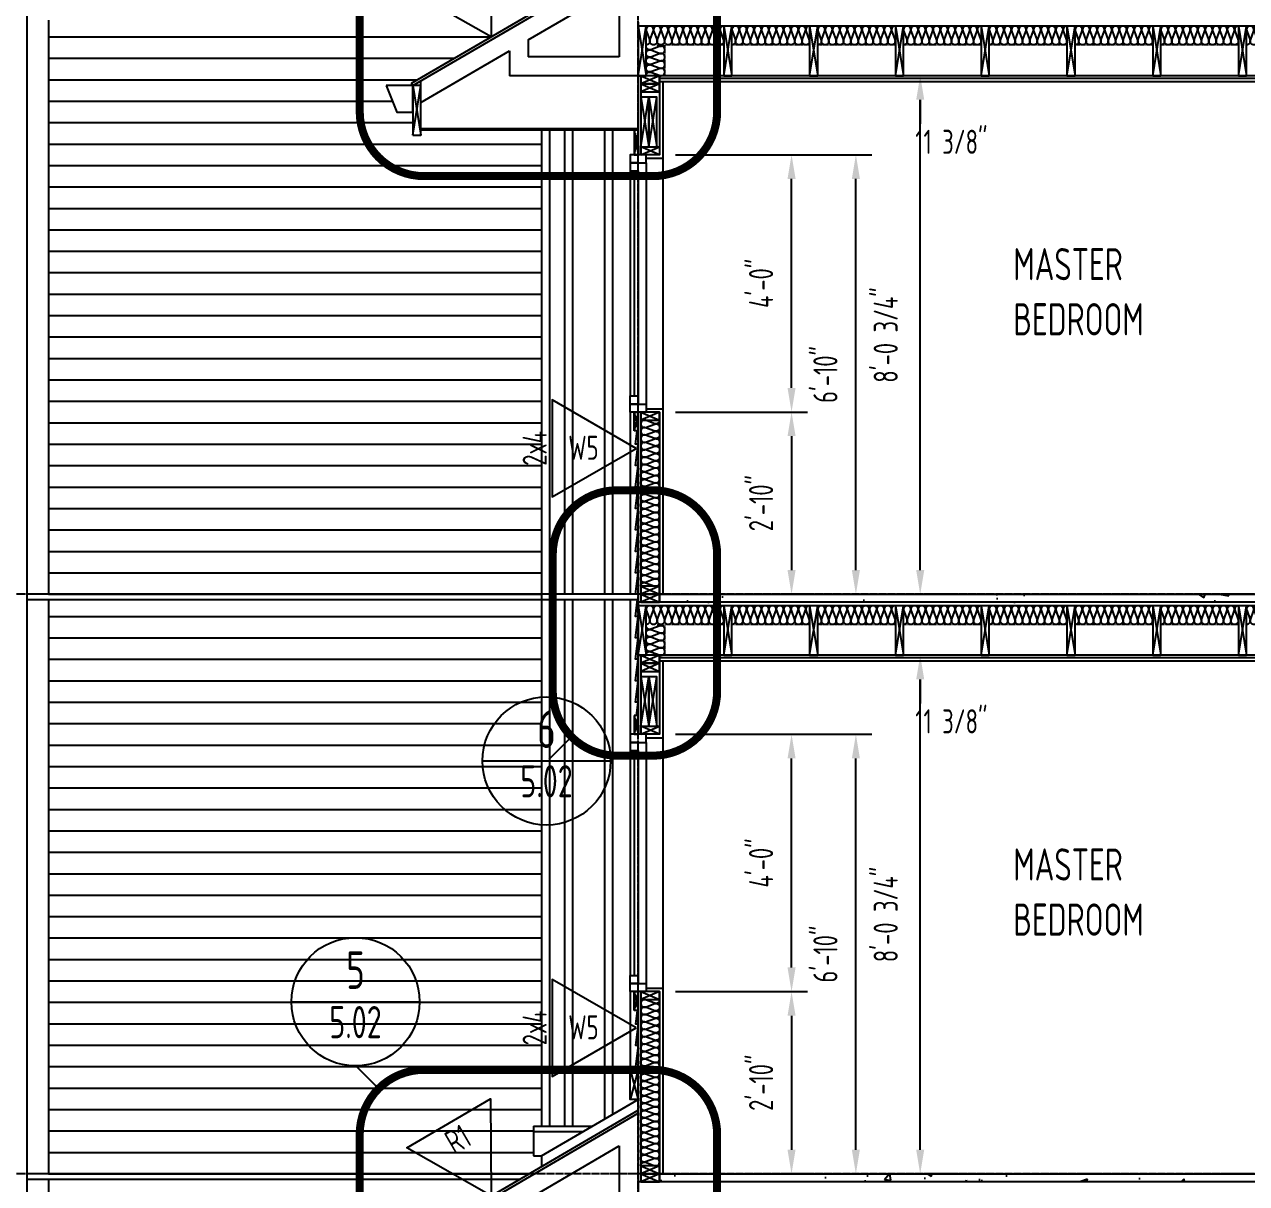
# Model space of a CAD drawing. Extents: x -2060 to 2145, y -590 to 992.
# Drawn here: x 1007.6 to 1235.5, y 18.5 to 234.7 of the extents above; entities that cross this region are included whole.
import ezdxf
from ezdxf.enums import TextEntityAlignment as Align

# ---------------------------------------------------------------- set-up
doc = ezdxf.new("R2010")
doc.units = 0
doc.header["$MEASUREMENT"] = 0
doc.linetypes.add('GRIDLINE', pattern=[1.53125, 1.375, -0.0625, 0.03125, -0.0625])
doc.linetypes.add('HIDDEN2', pattern=[0.1875, 0.125, -0.0625])
doc.layers.get('0').update_dxf_attribs({"linetype": 'CONTINUOUS'})
doc.layers.get('DEFPOINTS').update_dxf_attribs({"linetype": 'CONTINUOUS'})
for name, color, linetype in [('3', 85, 'CONTINUOUS'), ('DETAIL', 171, 'CONTINUOUS'), ('DIMENSIONS', 20, 'CONTINUOUS'), ('FURNITURE', 51, 'CONTINUOUS'), ('GRIDLINES', 65, 'GRIDLINE'), ('HATCH', 92, 'CONTINUOUS'), ('HIDDEN', 64, 'HIDDEN2'), ('STAIRS', 101, 'CONTINUOUS'), ('TEXT', 82, 'CONTINUOUS'), ('WALL', 215, 'CONTINUOUS')]:
    doc.layers.add(name, color=color, linetype=linetype)
doc.styles.add('48-AT', font='architxt.shx', dxfattribs={"width": 0.8, "height": 4.5})
doc.styles.add('AT', font='architxt.shx', dxfattribs={"width": 0.8})
doc.dimstyles.new('DIM48', dxfattribs={"dimscale": 48, "dimtxt": 0.09375, "dimasz": 0.09375, "dimexe": 0.0625, "dimexo": 0.0625, "dimgap": 0.0625, "dimtad": 1, "dimtoh": 1, "dimdec": 3, "dimzin": 3, "dimdsep": 46, "dimlunit": 4, "dimtxsty": 'AT', "dimcen": 0.09375, "dimdle": 0.0625, "dimclrd": 256, "dimclre": 256, "dimclrt": 82, "dimadec": 0, "dimazin": 0, "dimtfac": 1, "dimtdec": 3, "dimtofl": 0, "dimtmove": 2, "dimatfit": 3, "dimfxl": 1, "dimfrac": 2, "dimtolj": 1, "dimtzin": 0, "dimlwd": -1, "dimlwe": -1, "dimarcsym": 0})
pattern_1 = [(50, (1217.022, 59.328), (14.3452, -1.25504), [1.5, -16.5]), (355, (1217.022, 59.328), (-2.775, 15.0438), [1.2, -13.2]), (100.4514, (1218.217, 59.224), (11.5702, 13.7888), [1.2748, -14.02284]), (46.184, (1217.022, 63.328), (21.3448, -3.3104), [2.25, -24.75]), (96.636, (1218.8, 63.052), (18.6933, 19.4824), [1.9122, -21.0343]), (351.184, (1217.022, 63.328), (18.6932, 19.4824), [1.8, -19.8]), (21, (1219.022, 62.328), (11.93814, -8.0524), [1.5, -16.5]), (326, (1219.022, 62.328), (4.8663, 14.503), [1.2, -13.2]), (71.4514, (1220.016, 61.657), (16.80445, 6.4506), [1.2748, -14.0228]), (37.5, (1217.0216, 59.328), (0.2432, 6.65788), [0, -13.04, 0, -13.4, 0, -13.25]), (7.5, (1217.0216, 59.328), (5.2614, 7.88823), [0, -7.64, 0, -12.74, 0, -5.05]), (327.5, (1212.5616, 59.328), (10.67645, -0.4511), [0, -5, 0, -15.6, 0, -20.7]), (317.5, (1210.562, 59.328), (11.66372, 2.0021), [0, -6.5, 0, -10.36, 0, -14.7])]

# ---------------------------------------------------------------- blocks, each defined once
blk = doc.blocks.new('BATT')
blk.add_lwpolyline([(1, 0, 0.492581), (0.753, 0.19), (0.247, 0.007, -0.492581), (0, 0.197, -0.492581), (0.247, 0.387), (0.753, 0.203, 0.492581), (1, 0.394, 0.492581), (0.753, 0.584), (0.247, 0.4, -0.492581), (0, 0.59, -0.492581), (0.247, 0.781), (0.753, 0.597, 0.492581), (1, 0.787, 0.492581), (0.753, 0.978), (0.247, 0.794, -0.492581), (0, 0.984, -0.492581), (0.247, 1.174), (0.753, 0.991, 0.492581), (1, 1.181, 0.492581), (0.753, 1.371), (0.247, 1.188, -0.492581), (0, 1.378, -0.492581), (0.247, 1.568), (0.753, 1.384, 0.492581), (1, 1.575, 0.492581), (0.753, 1.765), (0.247, 1.581, -0.492581), (0, 1.771, -0.492581), (0.247, 1.962), (0.753, 1.778, 0.492581), (1, 1.968, 0.492581), (0.753, 2.158), (0.247, 1.975, -0.492581), (0, 2.165, -0.492581), (0.247, 2.355), (0.753, 2.172, 0.492581), (1, 2.362, 0.492581), (0.753, 2.552), (0.247, 2.369, -0.492581), (0, 2.559, -0.492581), (0.247, 2.749), (0.753, 2.565, 0.492581), (1, 2.756, 0.492581), (0.753, 2.946), (0.247, 2.762, -0.492581), (0, 2.952, -0.492581), (0.247, 3.143), (0.753, 2.959, 0.492581), (1, 3.149)], format="xyb")
blk = doc.blocks.new('*D79')
at = {"layer": 'DEFPOINTS', "color": 0, "transparency": 16777216}
for p in [(1174.64, 20.28), (1174.64, 20.28), (1174.64, 8.91)]:
    blk.add_point(p, dxfattribs=at)
at = {"layer": 'DIMENSIONS', "transparency": 16777216}
for p, q in [((1174.64, 24.78), (1174.64, 29.28)), ((1174.64, 4.41), (1174.64, -0.09))]:
    blk.add_line(p, q, dxfattribs=at)
for points in [[(1173.89, 24.78), (1175.39, 24.78), (1174.64, 20.28)], [(1173.89, 4.41), (1175.39, 4.41), (1174.64, 8.91)]]:
    blk.add_solid(points, dxfattribs=at)
at = {"layer": 'DIMENSIONS', "color": 82, "transparency": 16777216, "insert": (1180.45, -3.43), "char_height": 4.5, "attachment_point": 5, "style": 'AT'}
blk.add_mtext('\\A1;11 3/8"', dxfattribs=at)
blk = doc.blocks.new('*D94')
at = {"layer": 'DEFPOINTS', "color": 0, "transparency": 16777216}
for p in [(1174.64, 117.03), (1174.64, 117.03), (1174.64, 20.28)]:
    blk.add_point(p, dxfattribs=at)
at = {"layer": 'DIMENSIONS', "transparency": 16777216}
blk.add_line((1174.64, 24.78), (1174.64, 112.53), dxfattribs=at)
for points in [[(1173.89, 112.53), (1175.39, 112.53), (1174.64, 117.03)], [(1173.89, 24.78), (1175.39, 24.78), (1174.64, 20.28)]]:
    blk.add_solid(points, dxfattribs=at)
at = {"layer": 'DIMENSIONS', "color": 82, "transparency": 16777216, "insert": (1168.21, 68.66), "char_height": 4.5, "attachment_point": 5, "rotation": 90, "style": 'AT'}
blk.add_mtext('\\A1;8\'-0 3/4"', dxfattribs=at)
blk = doc.blocks.new('*D95')
at = {"layer": 'DEFPOINTS', "color": 0, "transparency": 16777216}
for p in [(1126.01, 102.28), (1162.64, 102.28), (1162.64, 20.28)]:
    blk.add_point(p, dxfattribs=at)
at = {"layer": 'DIMENSIONS', "transparency": 16777216}
for p, q in [((1129.01, 102.28), (1165.64, 102.28)), ((1162.64, 24.78), (1162.64, 97.78))]:
    blk.add_line(p, q, dxfattribs=at)
for points in [[(1161.89, 97.78), (1163.39, 97.78), (1162.64, 102.28)], [(1161.89, 24.78), (1163.39, 24.78), (1162.64, 20.28)]]:
    blk.add_solid(points, dxfattribs=at)
at = {"layer": 'DIMENSIONS', "color": 82, "transparency": 16777216, "insert": (1156.96, 61.28), "char_height": 4.5, "attachment_point": 5, "rotation": 90, "style": 'AT'}
blk.add_mtext('\\A1;6\'-10"', dxfattribs=at)
blk = doc.blocks.new('*D96')
at = {"layer": 'DEFPOINTS', "color": 0, "transparency": 16777216}
for p in [(1126.01, 102.28), (1150.64, 102.28), (1126.01, 54.28)]:
    blk.add_point(p, dxfattribs=at)
at = {"layer": 'DIMENSIONS', "transparency": 16777216}
for p, q in [((1129.01, 102.28), (1153.64, 102.28)), ((1150.64, 58.78), (1150.64, 97.78)), ((1129.01, 54.28), (1153.64, 54.28))]:
    blk.add_line(p, q, dxfattribs=at)
for points in [[(1149.89, 97.78), (1151.39, 97.78), (1150.64, 102.28)], [(1149.89, 58.78), (1151.39, 58.78), (1150.64, 54.28)]]:
    blk.add_solid(points, dxfattribs=at)
at = {"layer": 'DIMENSIONS', "color": 82, "transparency": 16777216, "insert": (1144.96, 78.28), "char_height": 4.5, "attachment_point": 5, "rotation": 90, "style": 'AT'}
blk.add_mtext('\\A1;4\'-0"', dxfattribs=at)
blk = doc.blocks.new('*D97')
at = {"layer": 'DEFPOINTS', "color": 0, "transparency": 16777216}
for p in [(1126.01, 54.28), (1150.64, 20.28), (1150.64, 20.28)]:
    blk.add_point(p, dxfattribs=at)
at = {"layer": 'DIMENSIONS', "transparency": 16777216}
for p, q in [((1129.01, 54.28), (1153.64, 54.28)), ((1150.64, 49.78), (1150.64, 24.78))]:
    blk.add_line(p, q, dxfattribs=at)
for points in [[(1149.89, 49.78), (1151.39, 49.78), (1150.64, 54.28)], [(1149.89, 24.78), (1151.39, 24.78), (1150.64, 20.28)]]:
    blk.add_solid(points, dxfattribs=at)
at = {"layer": 'DIMENSIONS', "color": 82, "transparency": 16777216, "insert": (1144.96, 37.28), "char_height": 4.5, "attachment_point": 5, "rotation": 90, "style": 'AT'}
blk.add_mtext('\\A1;2\'-10"', dxfattribs=at)
blk = doc.blocks.new('*D98')
at = {"layer": 'DEFPOINTS', "color": 0, "transparency": 16777216}
for p in [(1126.01, 162.41), (1150.64, 128.41), (1150.64, 128.41)]:
    blk.add_point(p, dxfattribs=at)
at = {"layer": 'DIMENSIONS', "transparency": 16777216}
for p, q in [((1129.01, 162.41), (1153.64, 162.41)), ((1150.64, 157.91), (1150.64, 132.91))]:
    blk.add_line(p, q, dxfattribs=at)
for points in [[(1149.89, 157.91), (1151.39, 157.91), (1150.64, 162.41)], [(1149.89, 132.91), (1151.39, 132.91), (1150.64, 128.41)]]:
    blk.add_solid(points, dxfattribs=at)
at = {"layer": 'DIMENSIONS', "color": 82, "transparency": 16777216, "insert": (1144.96, 145.41), "char_height": 4.5, "attachment_point": 5, "rotation": 90, "style": 'AT'}
blk.add_mtext('\\A1;2\'-10"', dxfattribs=at)
blk = doc.blocks.new('*D99')
at = {"layer": 'DEFPOINTS', "color": 0, "transparency": 16777216}
for p in [(1126.01, 210.41), (1150.64, 210.41), (1126.01, 162.41)]:
    blk.add_point(p, dxfattribs=at)
at = {"layer": 'DIMENSIONS', "transparency": 16777216}
for p, q in [((1129.01, 210.41), (1153.64, 210.41)), ((1150.64, 166.91), (1150.64, 205.91)), ((1129.01, 162.41), (1153.64, 162.41))]:
    blk.add_line(p, q, dxfattribs=at)
for points in [[(1149.89, 205.91), (1151.39, 205.91), (1150.64, 210.41)], [(1149.89, 166.91), (1151.39, 166.91), (1150.64, 162.41)]]:
    blk.add_solid(points, dxfattribs=at)
at = {"layer": 'DIMENSIONS', "color": 82, "transparency": 16777216, "insert": (1144.96, 186.41), "char_height": 4.5, "attachment_point": 5, "rotation": 90, "style": 'AT'}
blk.add_mtext('\\A1;4\'-0"', dxfattribs=at)
blk = doc.blocks.new('*D100')
at = {"layer": 'DEFPOINTS', "color": 0, "transparency": 16777216}
for p in [(1126.01, 210.41), (1162.64, 210.41), (1162.64, 128.41)]:
    blk.add_point(p, dxfattribs=at)
at = {"layer": 'DIMENSIONS', "transparency": 16777216}
for p, q in [((1129.01, 210.41), (1165.64, 210.41)), ((1162.64, 132.91), (1162.64, 205.91))]:
    blk.add_line(p, q, dxfattribs=at)
for points in [[(1161.89, 205.91), (1163.39, 205.91), (1162.64, 210.41)], [(1161.89, 132.91), (1163.39, 132.91), (1162.64, 128.41)]]:
    blk.add_solid(points, dxfattribs=at)
at = {"layer": 'DIMENSIONS', "color": 82, "transparency": 16777216, "insert": (1156.96, 169.41), "char_height": 4.5, "attachment_point": 5, "rotation": 90, "style": 'AT'}
blk.add_mtext('\\A1;6\'-10"', dxfattribs=at)
blk = doc.blocks.new('*D101')
at = {"layer": 'DEFPOINTS', "color": 0, "transparency": 16777216}
for p in [(1174.64, 225.16), (1174.64, 225.16), (1174.64, 128.41)]:
    blk.add_point(p, dxfattribs=at)
at = {"layer": 'DIMENSIONS', "transparency": 16777216}
blk.add_line((1174.64, 132.91), (1174.64, 220.66), dxfattribs=at)
for points in [[(1173.89, 220.66), (1175.39, 220.66), (1174.64, 225.16)], [(1173.89, 132.91), (1175.39, 132.91), (1174.64, 128.41)]]:
    blk.add_solid(points, dxfattribs=at)
at = {"layer": 'DIMENSIONS', "color": 82, "transparency": 16777216, "insert": (1168.21, 176.78), "char_height": 4.5, "attachment_point": 5, "rotation": 90, "style": 'AT'}
blk.add_mtext('\\A1;8\'-0 3/4"', dxfattribs=at)
blk = doc.blocks.new('*D106')
at = {"layer": 'DEFPOINTS', "color": 0, "transparency": 16777216}
for p in [(1174.64, 128.41), (1174.64, 128.41), (1174.64, 117.03)]:
    blk.add_point(p, dxfattribs=at)
at = {"layer": 'DIMENSIONS', "transparency": 16777216}
for p, q in [((1174.64, 132.91), (1174.64, 137.41)), ((1174.64, 112.53), (1174.64, 108.03))]:
    blk.add_line(p, q, dxfattribs=at)
for points in [[(1173.89, 132.91), (1175.39, 132.91), (1174.64, 128.41)], [(1173.89, 112.53), (1175.39, 112.53), (1174.64, 117.03)]]:
    blk.add_solid(points, dxfattribs=at)
at = {"layer": 'DIMENSIONS', "color": 82, "transparency": 16777216, "insert": (1180.45, 104.7), "char_height": 4.5, "attachment_point": 5, "style": 'AT'}
blk.add_mtext('\\A1;11 3/8"', dxfattribs=at)
blk = doc.blocks.new('*D107')
at = {"layer": 'DEFPOINTS', "color": 0, "transparency": 16777216}
for p in [(1174.64, 236.53), (1174.64, 236.53), (1174.64, 225.16)]:
    blk.add_point(p, dxfattribs=at)
at = {"layer": 'DIMENSIONS', "transparency": 16777216}
for p, q in [((1174.64, 241.03), (1174.64, 245.53)), ((1174.64, 220.66), (1174.64, 216.16))]:
    blk.add_line(p, q, dxfattribs=at)
for points in [[(1173.89, 241.03), (1175.39, 241.03), (1174.64, 236.53)], [(1173.89, 220.66), (1175.39, 220.66), (1174.64, 225.16)]]:
    blk.add_solid(points, dxfattribs=at)
at = {"layer": 'DIMENSIONS', "color": 82, "transparency": 16777216, "insert": (1180.45, 212.82), "char_height": 4.5, "attachment_point": 5, "style": 'AT'}
blk.add_mtext('\\A1;11 3/8"', dxfattribs=at)
blk = doc.blocks.new('W2')
blk.add_lwpolyline([(0, 0), (0.3267, 0.1886), (0.3267, -0.1886)], close=True)
at = {"style": 'AT', "width": 0.8}
blk.add_attdef('XX', text='', height=0.0938, dxfattribs=at).set_placement((0.2046, -0.0447), align=Align.CENTER)
blk = doc.blocks.new('W1')
blk.add_lwpolyline([(0, 0), (0.1886, 0.3267), (-0.1886, 0.3267)], close=True)
at = {"style": 'AT', "width": 0.8}
blk.add_attdef('XX', text='', height=0.0938, dxfattribs=at).set_placement((0.0003, 0.2088), align=Align.CENTER)
blk = doc.blocks.new('DETAIL')
blk.add_line((650.31, 827), (674.24, 827))
blk.add_circle((662.28, 827), 11.96)
at = {"style": 'AT', "width": 0.8}
for tag, height, p in [('X', 7, (662.28, 829.41)), ('A-X.XX', 6, (662.28, 820.2))]:
    blk.add_attdef(tag, text='', height=height, dxfattribs=at).set_placement(p, align=Align.CENTER)

msp = doc.modelspace()

# ---------------------------------------------------------------- hatches: boundary and pattern name
at = {"layer": 'HATCH'}
h = msp.add_hatch(dxfattribs=at)
h.set_pattern_fill('4"-VINYL', color=11, style=0)
h.set_pattern_definition([(0, (2086.0216, 128.4074), (0, 4), [])])
h.paths.add_polyline_path([(1012.0134, 235.5324), (1099.9419, 235.5324), (1079.7614, 223.7605), (1080.0134, 223.3286), (1075.0134, 223.3286), (1077.0134, 218.3286), (1080.0134, 218.3286), (1080.0134, 214.0786), (1081.5134, 214.0786), (1081.5134, 215.0786), (1104.0134, 215.0786), (1104.0134, 128.4074), (1012.0134, 128.4074)])
h = msp.add_hatch(dxfattribs=at)
h.set_pattern_fill('AR-CONC', color=256, scale=2, style=0)
h.set_pattern_definition(pattern_1)
h.paths.add_polyline_path([(1446.0134, 126.9074), (1126.0134, 126.9074), (1126.0134, 128.4074), (1446.0134, 128.4074)])
h = msp.add_hatch(dxfattribs=at)
h.set_pattern_fill('4"-VINYL', color=11, style=0)
h.set_pattern_definition([(0, (2086.0216, 20.2824), (0, 4), [])])
h.paths.add_polyline_path([(1012.0134, 127.4074), (1104.0134, 127.4074), (1104.0134, 29.1574), (1102.5134, 29.1574), (1102.5134, 23.6574), (1104.0134, 23.6574), (1104.0134, 21.6574), (1101.6562, 20.2824), (1012.0134, 20.2824)])
h = msp.add_hatch(dxfattribs=at)
h.set_pattern_fill('4"-VINYL', color=11, style=0)
h.set_pattern_definition([(0, (2086.0216, -87.8426), (0, 4), [])])
h.paths.add_polyline_path([(1012.0134, 19.2824), (1099.9419, 19.2824), (1079.7614, 7.5105), (1080.0134, 7.0786), (1075.0134, 7.0786), (1077.0134, 2.0786), (1080.0134, 2.0786), (1080.0134, -2.1714), (1081.5134, -2.1714), (1081.5134, -1.1714), (1104.0134, -1.1714), (1104.0134, -65.8426), (1099.5134, -67.8426), (1099.5134, -69.8354), (1100.5134, -69.8358), (1100.5134, -70.5241), (1101.0517, -70.5241), (1101.0517, -74.5241), (1100.5134, -74.5241), (1100.5134, -76.5241), (1101.4304, -76.5241), (1101.4304, -80.5241), (1100.5134, -80.5241), (1100.5134, -84.5241), (1101.9353, -84.5241), (1101.9353, -87.8426), (1012.0134, -87.8426)])
h = msp.add_hatch(dxfattribs=at)
h.set_pattern_fill('AR-CONC', color=256, scale=2, style=0)
h.set_pattern_definition(pattern_1)
h.paths.add_polyline_path([(1446.0134, 18.7824), (1126.0134, 18.7824), (1126.0134, 20.2824), (1446.0134, 20.2824)])

# ---------------------------------------------------------------- linework, layer by layer
at = {"layer": '3'}
for p, q in [((1079.7614, 223.7605), (1122.0134, 248.4074)), ((1122.0134, 235.1574), (1122.0134, 210.4074)), ((1080.0134, 223.3286), (1079.7614, 223.7605)), ((1276.2634, 224.0324), (1126.0134, 224.0324)), ((1126.6384, 224.0324), (1126.6384, 209.7824)), ((1081.5134, 215.0786), (1122.0134, 215.0786)), ((1123.5134, 209.7824), (1126.6384, 209.7824)), ((1122.0134, 162.4074), (1122.0134, 126.9074)), ((1123.5134, 163.0324), (1126.6384, 163.0324)), ((1126.6384, 163.0324), (1126.6384, 128.4074)), ((1122.0134, 127.0324), (1122.0134, 102.2824)), ((1830.0134, 126.9074), (1122.0134, 126.9074)), ((1276.2634, 115.9074), (1126.0134, 115.9074)), ((1126.6384, 115.9074), (1126.6384, 101.6574)), ((1123.5134, 101.6574), (1126.6384, 101.6574)), ((1123.5134, 54.9074), (1126.6384, 54.9074)), ((1126.6384, 54.9074), (1126.6384, 20.2824)), ((1122.0134, 54.2824), (1122.0134, 18.7824)), ((1079.7614, 7.5105), (1122.0134, 32.1574)), ((1830.0134, 18.7824), (1122.0134, 18.7824)), ((1122.0134, 18.7824), (1122.0134, -5.8426))]:
    msp.add_line(p, q, dxfattribs=at)
at = {"layer": 'DETAIL'}
for p, q in [((1121.2634, 207.4074), (1121.2634, 165.4074)), ((1121.2634, 99.2824), (1121.2634, 57.2824))]:
    msp.add_line(p, q, dxfattribs=at)
for points in [[(1122.0134, 234.4074), (1122.0134, 225.1574), (1123.5134, 225.1574), (1123.5134, 234.4074)], [(1138.0134, 234.4074), (1138.0134, 225.1574), (1139.5134, 225.1574), (1139.5134, 234.4074)], [(1154.0134, 234.4074), (1154.0134, 225.1574), (1155.5134, 225.1574), (1155.5134, 234.4074)], [(1170.0134, 234.4074), (1170.0134, 225.1574), (1171.5134, 225.1574), (1171.5134, 234.4074)], [(1186.0134, 234.4074), (1186.0134, 225.1574), (1187.5134, 225.1574), (1187.5134, 234.4074)], [(1202.0134, 234.4074), (1202.0134, 225.1574), (1203.5134, 225.1574), (1203.5134, 234.4074)], [(1218.0134, 234.4074), (1218.0134, 225.1574), (1219.5134, 225.1574), (1219.5134, 234.4074)], [(1234.0134, 234.4074), (1234.0134, 225.1574), (1235.5134, 225.1574), (1235.5134, 234.4074)], [(1122.5134, 223.6574), (1126.0134, 223.6574), (1126.0134, 225.1574), (1122.5134, 225.1574)], [(1122.5134, 222.1574), (1126.0134, 222.1574), (1126.0134, 223.6574), (1122.5134, 223.6574)], [(1080.0134, 214.0786), (1081.5134, 214.0786), (1081.5134, 223.3286), (1080.0134, 223.3286)], [(1122.5134, 221.1574), (1122.5134, 211.9074), (1124.0134, 211.9074), (1124.0134, 221.1574)], [(1124.0134, 221.1574), (1124.0134, 211.9074), (1125.5134, 211.9074), (1125.5134, 221.1574)], [(1122.0134, 215.0786), (1121.2634, 215.0786), (1121.2634, 210.4074), (1122.0134, 210.4074)], [(1120.5134, 208.9074), (1123.5134, 208.9074), (1123.5134, 210.4074), (1120.5134, 210.4074)], [(1122.5134, 211.9074), (1126.0134, 211.9074), (1126.0134, 210.4074), (1122.5134, 210.4074)], [(1120.5134, 207.4074), (1122.0134, 207.4074), (1122.0134, 208.9074), (1120.5134, 208.9074)], [(1120.5134, 165.4074), (1122.0134, 165.4074), (1122.0134, 163.9074), (1120.5134, 163.9074)], [(1120.5134, 163.9074), (1123.5134, 163.9074), (1123.5134, 162.4074), (1120.5134, 162.4074)], [(1121.2634, 158.9074), (1121.2634, 162.4074), (1122.0134, 162.4074), (1122.0134, 158.9074)], [(1122.5134, 160.9074), (1126.0134, 160.9074), (1126.0134, 162.4074), (1122.5134, 162.4074)], [(1122.5134, 128.4074), (1126.0134, 128.4074), (1126.0134, 129.9074), (1122.5134, 129.9074)], [(1122.5134, 126.9074), (1126.0134, 126.9074), (1126.0134, 128.4074), (1122.5134, 128.4074)], [(1122.0134, 126.2824), (1122.0134, 117.0324), (1123.5134, 117.0324), (1123.5134, 126.2824)], [(1138.0134, 126.2824), (1138.0134, 117.0324), (1139.5134, 117.0324), (1139.5134, 126.2824)], [(1154.0134, 126.2824), (1154.0134, 117.0324), (1155.5134, 117.0324), (1155.5134, 126.2824)], [(1170.0134, 126.2824), (1170.0134, 117.0324), (1171.5134, 117.0324), (1171.5134, 126.2824)], [(1186.0134, 126.2824), (1186.0134, 117.0324), (1187.5134, 117.0324), (1187.5134, 126.2824)], [(1202.0134, 126.2824), (1202.0134, 117.0324), (1203.5134, 117.0324), (1203.5134, 126.2824)], [(1218.0134, 126.2824), (1218.0134, 117.0324), (1219.5134, 117.0324), (1219.5134, 126.2824)], [(1234.0134, 126.2824), (1234.0134, 117.0324), (1235.5134, 117.0324), (1235.5134, 126.2824)], [(1122.5134, 115.5324), (1126.0134, 115.5324), (1126.0134, 117.0324), (1122.5134, 117.0324)], [(1122.5134, 114.0324), (1126.0134, 114.0324), (1126.0134, 115.5324), (1122.5134, 115.5324)], [(1122.5134, 113.0324), (1122.5134, 103.7824), (1124.0134, 103.7824), (1124.0134, 113.0324)], [(1124.0134, 113.0324), (1124.0134, 103.7824), (1125.5134, 103.7824), (1125.5134, 113.0324)], [(1121.2634, 105.7824), (1121.2634, 102.2824), (1122.0134, 102.2824), (1122.0134, 105.7824)], [(1122.5134, 103.7824), (1126.0134, 103.7824), (1126.0134, 102.2824), (1122.5134, 102.2824)], [(1120.5134, 100.7824), (1123.5134, 100.7824), (1123.5134, 102.2824), (1120.5134, 102.2824)], [(1120.5134, 99.2824), (1122.0134, 99.2824), (1122.0134, 100.7824), (1120.5134, 100.7824)], [(1120.5134, 57.2824), (1122.0134, 57.2824), (1122.0134, 55.7824), (1120.5134, 55.7824)], [(1120.5134, 55.7824), (1123.5134, 55.7824), (1123.5134, 54.2824), (1120.5134, 54.2824)], [(1121.2634, 50.7824), (1121.2634, 54.2824), (1122.0134, 54.2824), (1122.0134, 50.7824)], [(1122.5134, 52.7824), (1126.0134, 52.7824), (1126.0134, 54.2824), (1122.5134, 54.2824)], [(1122.0134, 34.1574), (1120.5134, 34.1574), (1120.5134, 39.6574), (1122.0134, 39.6574)], [(1122.5134, 20.2824), (1126.0134, 20.2824), (1126.0134, 21.7824), (1122.5134, 21.7824)], [(1122.5134, 18.7824), (1126.0134, 18.7824), (1126.0134, 20.2824), (1122.5134, 20.2824)]]:
    msp.add_lwpolyline(points, close=True, dxfattribs=at)
for points in [[(1121.5134, 128.4074), (1122.0134, 132.4074), (1121.5134, 132.4074), (1122.0134, 136.4074), (1121.5134, 136.4074), (1122.0134, 140.4074), (1121.5134, 140.4074), (1122.0134, 144.4074), (1121.5134, 144.4074), (1122.0134, 148.4074), (1121.5134, 148.4074), (1122.0134, 152.4074), (1121.5134, 152.4074), (1122.0134, 156.4074), (1121.5134, 156.4074), (1121.8259, 158.9074)], [(1121.7009, 105.7824), (1122.0134, 108.2824), (1121.5134, 108.2824), (1122.0134, 112.2824), (1121.5134, 112.2824), (1122.0134, 116.2824), (1121.5134, 116.2824), (1122.0134, 120.2824), (1121.5134, 120.2824), (1122.0134, 124.2824), (1121.5134, 124.2824), (1121.904, 127.4074)], [(1121.8259, 50.7824), (1121.5134, 48.2824), (1122.0134, 48.2824), (1121.5134, 44.2824), (1122.0134, 44.2824), (1121.5134, 40.2824), (1122.0134, 40.2824), (1121.9352, 39.6574)]]:
    msp.add_lwpolyline(points, dxfattribs=at)
at = {"layer": 'FURNITURE', "color": 11}
for p, q in [((1008.0134, 328.5324), (1008.0134, -96.1026)), ((1012.0134, 235.5324), (1012.0134, 128.4074)), ((1104.0134, 128.4074), (1008.0134, 128.4074)), ((1008.0134, 127.4074), (1104.0134, 127.4074)), ((1012.0134, 127.4074), (1012.0134, 20.2824)), ((1102.5134, 28.1574), (1111.7277, 28.1574)), ((1101.6562, 20.2824), (1008.0134, 20.2824)), ((1008.0134, 19.2824), (1099.9419, 19.2824)), ((1012.0134, 19.2824), (1012.0134, -87.8426))]:
    msp.add_line(p, q, dxfattribs=at)
at = {"layer": 'FURNITURE'}
for p, q in [((1122.0134, 234.4074), (1123.5134, 225.1574)), ((1122.0134, 225.1574), (1123.5134, 234.4074)), ((1138.0134, 225.1574), (1139.5134, 234.4074)), ((1138.0134, 234.4074), (1139.5134, 225.1574)), ((1154.0134, 234.4074), (1155.5134, 225.1574)), ((1154.0134, 225.1574), (1155.5134, 234.4074)), ((1170.0134, 225.1574), (1171.5134, 234.4074)), ((1170.0134, 234.4074), (1171.5134, 225.1574)), ((1186.0134, 234.4074), (1187.5134, 225.1574)), ((1186.0134, 225.1574), (1187.5134, 234.4074)), ((1202.0134, 234.4074), (1203.5134, 225.1574)), ((1202.0134, 225.1574), (1203.5134, 234.4074)), ((1218.0134, 234.4074), (1219.5134, 225.1574)), ((1218.0134, 225.1574), (1219.5134, 234.4074)), ((1234.0134, 234.4074), (1235.5134, 225.1574)), ((1234.0134, 225.1574), (1235.5134, 234.4074)), ((1122.5134, 225.1574), (1126.0134, 223.6574)), ((1126.0134, 225.1574), (1122.5134, 223.6574)), ((1126.0134, 223.6574), (1122.5134, 222.1574)), ((1122.5134, 223.6574), (1126.0134, 222.1574)), ((1080.0134, 223.3286), (1075.0134, 223.3286)), ((1080.0134, 223.3286), (1081.5134, 214.0786)), ((1080.0134, 214.0786), (1081.5134, 223.3286)), ((1122.5134, 211.9074), (1124.0134, 221.1574)), ((1122.5134, 221.1574), (1124.0134, 211.9074)), ((1124.0134, 221.1574), (1125.5134, 211.9074)), ((1124.0134, 211.9074), (1125.5134, 221.1574)), ((1104.0134, 215.0786), (1104.0134, 29.1574)), ((1122.0134, 215.0786), (1121.2634, 210.4074)), ((1121.2634, 215.0786), (1122.0134, 210.4074)), ((1126.0134, 210.4074), (1122.5134, 211.9074)), ((1122.5134, 210.4074), (1126.0134, 211.9074)), ((1126.6384, 209.7824), (1126.6384, 163.0324)), ((1123.5134, 208.9074), (1123.5134, 163.9074)), ((1122.0134, 162.4074), (1121.2634, 158.9074)), ((1121.2634, 162.4074), (1122.0134, 158.9074)), ((1122.5134, 162.4074), (1126.0134, 160.9074)), ((1126.0134, 162.4074), (1122.5134, 160.9074)), ((1122.0134, 128.4074), (1104.0134, 128.4074)), ((1126.0134, 129.9074), (1122.5134, 128.4074)), ((1122.5134, 129.9074), (1126.0134, 128.4074)), ((1122.5134, 128.4074), (1126.0134, 126.9074)), ((1126.0134, 128.4074), (1122.5134, 126.9074)), ((1104.0134, 127.4074), (1122.0134, 127.4074)), ((1122.0134, 117.0324), (1123.5134, 126.2824)), ((1122.0134, 126.2824), (1123.5134, 117.0324)), ((1138.0134, 117.0324), (1139.5134, 126.2824)), ((1138.0134, 126.2824), (1139.5134, 117.0324)), ((1154.0134, 126.2824), (1155.5134, 117.0324)), ((1154.0134, 117.0324), (1155.5134, 126.2824)), ((1170.0134, 117.0324), (1171.5134, 126.2824)), ((1170.0134, 126.2824), (1171.5134, 117.0324)), ((1186.0134, 126.2824), (1187.5134, 117.0324)), ((1186.0134, 117.0324), (1187.5134, 126.2824)), ((1202.0134, 126.2824), (1203.5134, 117.0324)), ((1202.0134, 117.0324), (1203.5134, 126.2824)), ((1218.0134, 126.2824), (1219.5134, 117.0324)), ((1218.0134, 117.0324), (1219.5134, 126.2824)), ((1234.0134, 126.2824), (1235.5134, 117.0324)), ((1234.0134, 117.0324), (1235.5134, 126.2824)), ((1126.0134, 117.0324), (1122.5134, 115.5324)), ((1122.5134, 117.0324), (1126.0134, 115.5324)), ((1122.5134, 115.5324), (1126.0134, 114.0324)), ((1126.0134, 115.5324), (1122.5134, 114.0324)), ((1122.5134, 113.0324), (1124.0134, 103.7824)), ((1122.5134, 103.7824), (1124.0134, 113.0324)), ((1124.0134, 103.7824), (1125.5134, 113.0324)), ((1124.0134, 113.0324), (1125.5134, 103.7824)), ((1122.0134, 105.7824), (1121.2634, 102.2824)), ((1121.2634, 105.7824), (1122.0134, 102.2824)), ((1122.5134, 102.2824), (1126.0134, 103.7824)), ((1126.0134, 102.2824), (1122.5134, 103.7824)), ((1123.5134, 100.7824), (1123.5134, 55.7824)), ((1126.6384, 101.6574), (1126.6384, 54.9074)), ((1122.0134, 54.2824), (1121.2634, 50.7824)), ((1121.2634, 54.2824), (1122.0134, 50.7824)), ((1126.0134, 54.2824), (1122.5134, 52.7824)), ((1122.5134, 54.2824), (1126.0134, 52.7824)), ((1122.0134, 39.6574), (1120.5134, 34.1574)), ((1120.5134, 39.6574), (1122.0134, 34.1574)), ((1104.0134, 23.6574), (1122.0134, 34.1574)), ((1102.5134, 29.1574), (1113.4419, 29.1574)), ((1102.5134, 29.1574), (1102.5134, 23.6574)), ((1102.5134, 23.6574), (1104.0134, 23.6574)), ((1104.0134, 23.6574), (1104.0134, 21.6574)), ((1122.5134, 21.7824), (1126.0134, 20.2824)), ((1126.0134, 21.7824), (1122.5134, 20.2824)), ((1126.0134, 20.2824), (1122.5134, 18.7824)), ((1122.5134, 20.2824), (1126.0134, 18.7824))]:
    msp.add_line(p, q, dxfattribs=at)
at = {"layer": 'GRIDLINES'}
for p, q in [((1122.0134, -87.8426), (1122.0134, 559.0867)), ((2144.8737, 128.4074), (912.0134, 128.4074)), ((2144.8737, 20.2824), (912.0134, 20.2824))]:
    msp.add_line(p, q, dxfattribs=at)
at = {"layer": 'HATCH', "color": 11}
for p, q in [((1105.5134, 215.0786), (1105.5134, 128.4074)), ((1108.3259, 128.4074), (1108.3259, 215.0786)), ((1109.8259, 128.4074), (1109.8259, 215.0786)), ((1115.8259, 128.4074), (1115.8259, 215.0786)), ((1117.3259, 128.4074), (1117.3259, 215.0786)), ((1120.5134, 162.4074), (1120.5134, 128.4074)), ((1105.5134, 127.4074), (1105.5134, 29.1574)), ((1108.3259, 29.1574), (1108.3259, 127.4074)), ((1109.8259, 29.1574), (1109.8259, 127.4074)), ((1115.8259, 30.548), (1115.8259, 127.4074)), ((1117.3259, 31.423), (1117.3259, 127.4074)), ((1120.5134, 127.4074), (1120.5134, 102.2824)), ((1120.5134, 54.2824), (1120.5134, 39.6574))]:
    msp.add_line(p, q, dxfattribs=at)
at = {"layer": 'HATCH'}
for points in [[(1123.1046, 234.4074, -0.00144983), (1123.1086, 234.4074, -0.00144983), (1123.1126, 234.4074, -0.00144983)], [(1138.0134, 234.4066, 0.01202375), (1137.9803, 234.4074, 0.4925808), (1137.3145, 233.5414), (1137.9571, 231.7734, -0.4925808), (1137.2914, 230.9074, -0.4925808), (1136.6256, 231.7734), (1137.2682, 233.5414, 0.4925808), (1136.6025, 234.4074, 0.4925808), (1135.9367, 233.5414), (1136.5793, 231.7734, -0.4925808), (1135.9136, 230.9074, -0.4925808), (1135.2478, 231.7734), (1135.8904, 233.5414, 0.4925808), (1135.2247, 234.4074, 0.4925808), (1134.5589, 233.5414), (1135.2015, 231.7734, -0.4925808), (1134.5358, 230.9074)], [(1154.0134, 234.4066, 0.01202375), (1153.9803, 234.4074, 0.4925808), (1153.3145, 233.5414), (1153.9571, 231.7734, -0.4925808), (1153.2914, 230.9074, -0.4925808), (1152.6256, 231.7734), (1153.2682, 233.5414, 0.4925808), (1152.6025, 234.4074, 0.4925808), (1151.9367, 233.5414), (1152.5793, 231.7734, -0.4925808), (1151.9136, 230.9074, -0.4925808), (1151.2478, 231.7734), (1151.8904, 233.5414, 0.4925808), (1151.2247, 234.4074, 0.4925808), (1150.5589, 233.5414), (1151.2015, 231.7734, -0.4925808), (1150.5358, 230.9074)], [(1170.0134, 234.4066, 0.01202375), (1169.9803, 234.4074, 0.4925808), (1169.3145, 233.5414), (1169.9571, 231.7734, -0.4925808), (1169.2914, 230.9074, -0.4925808), (1168.6256, 231.7734), (1169.2682, 233.5414, 0.4925808), (1168.6025, 234.4074, 0.4925808), (1167.9367, 233.5414), (1168.5793, 231.7734, -0.4925808), (1167.9136, 230.9074, -0.4925808), (1167.2478, 231.7734), (1167.8904, 233.5414, 0.4925808), (1167.2247, 234.4074, 0.4925808), (1166.5589, 233.5414), (1167.2015, 231.7734, -0.4925808), (1166.5358, 230.9074)], [(1186.0134, 234.4066, 0.01202375), (1185.9803, 234.4074, 0.4925808), (1185.3145, 233.5414), (1185.9571, 231.7734, -0.4925808), (1185.2914, 230.9074, -0.4925808), (1184.6256, 231.7734), (1185.2682, 233.5414, 0.4925808), (1184.6025, 234.4074, 0.4925808), (1183.9367, 233.5414), (1184.5793, 231.7734, -0.4925808), (1183.9136, 230.9074, -0.4925808), (1183.2478, 231.7734), (1183.8904, 233.5414, 0.4925808), (1183.2247, 234.4074, 0.4925808), (1182.5589, 233.5414), (1183.2015, 231.7734, -0.4925808), (1182.5358, 230.9074)], [(1202.0134, 234.4066, 0.01202375), (1201.9803, 234.4074, 0.4925808), (1201.3145, 233.5414), (1201.9571, 231.7734, -0.4925808), (1201.2914, 230.9074, -0.4925808), (1200.6256, 231.7734), (1201.2682, 233.5414, 0.4925808), (1200.6025, 234.4074, 0.4925808), (1199.9367, 233.5414), (1200.5793, 231.7734, -0.4925808), (1199.9136, 230.9074, -0.4925808), (1199.2478, 231.7734), (1199.8904, 233.5414, 0.4925808), (1199.2247, 234.4074, 0.4925808), (1198.5589, 233.5414), (1199.2015, 231.7734, -0.4925808), (1198.5358, 230.9074)], [(1218.0134, 234.4066, 0.01202375), (1217.9803, 234.4074, 0.4925808), (1217.3145, 233.5414), (1217.9571, 231.7734, -0.4925808), (1217.2914, 230.9074, -0.4925808), (1216.6256, 231.7734), (1217.2682, 233.5414, 0.4925808), (1216.6025, 234.4074, 0.4925808), (1215.9367, 233.5414), (1216.5793, 231.7734, -0.4925808), (1215.9136, 230.9074, -0.4925808), (1215.2478, 231.7734), (1215.8904, 233.5414, 0.4925808), (1215.2247, 234.4074, 0.4925808), (1214.5589, 233.5414), (1215.2015, 231.7734, -0.4925808), (1214.5358, 230.9074)], [(1234.0134, 234.4066, 0.01202375), (1233.9803, 234.4074, 0.4925808), (1233.3145, 233.5414), (1233.9571, 231.7734, -0.4925808), (1233.2914, 230.9074, -0.4925808), (1232.6256, 231.7734), (1233.2682, 233.5414, 0.4925808), (1232.6025, 234.4074, 0.4925808), (1231.9367, 233.5414), (1232.5793, 231.7734, -0.4925808), (1231.9136, 230.9074, -0.4925808), (1231.2478, 231.7734), (1231.8904, 233.5414, 0.4925808), (1231.2247, 234.4074, 0.4925808), (1230.5589, 233.5414), (1231.2015, 231.7734, -0.4925808), (1230.5358, 230.9074)], [(1123.5134, 225.1574, -0.4925808), (1124.3794, 225.8232), (1126.1474, 225.1806, 0.4925808), (1127.0134, 225.8463, 0.4925808), (1126.1474, 226.5121), (1124.3794, 225.8695, -0.4925808), (1123.5134, 226.5352, -0.4925808), (1124.3794, 227.201), (1126.1474, 226.5584, 0.4925808), (1127.0134, 227.2241, 0.4925808), (1126.1474, 227.8899), (1124.3794, 227.2473, -0.4925808), (1123.5134, 227.913, -0.4925808), (1124.3794, 228.5788), (1126.1474, 227.9362, 0.4925808), (1127.0134, 228.6019, 0.4925808), (1126.1474, 229.2677), (1124.3794, 228.6251, -0.4925808), (1123.5134, 229.2908, -0.4925808), (1124.3794, 229.9566), (1126.1474, 229.314, 0.4925808), (1127.0134, 229.9797, 0.4925808), (1126.1474, 230.6455), (1124.3794, 230.0029, -0.4925808), (1123.5134, 230.6686, -0.08873564), (1123.5561, 230.9074, -0.08873564)], [(1125.554, 230.9074), (1126.1474, 230.6918, 0.28722952), (1126.846, 230.9074)], [(1138.0134, 231.3853, -0.14380825), (1138.0034, 231.7734), (1138.0134, 231.8008)], [(1154.0134, 231.3853, -0.14380825), (1154.0034, 231.7734), (1154.0134, 231.8008)], [(1170.0134, 231.3853, -0.14380825), (1170.0034, 231.7734), (1170.0134, 231.8008)], [(1186.0134, 231.3853, -0.14380825), (1186.0034, 231.7734), (1186.0134, 231.8008)], [(1202.0134, 231.3853, -0.14380825), (1202.0034, 231.7734), (1202.0134, 231.8008)], [(1218.0134, 231.3853, -0.14380825), (1218.0034, 231.7734), (1218.0134, 231.8008)], [(1234.0134, 231.3853, -0.14380825), (1234.0034, 231.7734), (1234.0134, 231.8008)], [(1126.013, 160.9074, -0.00795812), (1126.0134, 160.8855, -0.4925808), (1125.1474, 160.2197), (1123.3794, 160.8623, 0.4925808), (1122.5134, 160.1966, 0.4925808), (1123.3794, 159.5308), (1125.1474, 160.1734, -0.4925808), (1126.0134, 159.5077, -0.4925808), (1125.1474, 158.8419), (1123.3794, 159.4845, 0.4925808), (1122.5134, 158.8188, 0.4925808), (1123.3794, 158.153), (1125.1474, 158.7956, -0.4925808), (1126.0134, 158.1299, -0.4925808), (1125.1474, 157.4641), (1123.3794, 158.1067, 0.4925808), (1122.5134, 157.441, 0.4925808), (1123.3794, 156.7752), (1125.1474, 157.4178, -0.4925808), (1126.0134, 156.7521, -0.4925808), (1125.1474, 156.0863), (1123.3794, 156.7289, 0.4925808), (1122.5134, 156.0632, 0.4925808), (1123.3794, 155.3974), (1125.1474, 156.04, -0.4925808), (1126.0134, 155.3743, -0.4925808), (1125.1474, 154.7085), (1123.3794, 155.3511, 0.4925808), (1122.5134, 154.6854, 0.4925808), (1123.3794, 154.0196), (1125.1474, 154.6622, -0.4925808), (1126.0134, 153.9965, -0.4925808), (1125.1474, 153.3307), (1123.3794, 153.9733, 0.4925808), (1122.5134, 153.3076, 0.4925808), (1123.3794, 152.6419), (1125.1474, 153.2844, -0.4925808), (1126.0134, 152.6187, -0.4925808), (1125.1474, 151.953), (1123.3794, 152.5955, 0.4925808), (1122.5134, 151.9298)], [(1123.1046, 126.2824, -0.00144983), (1123.1086, 126.2824, -0.00144983), (1123.1126, 126.2824, -0.00144983)], [(1138.0134, 126.2816, 0.01202375), (1137.9803, 126.2824, 0.4925808), (1137.3145, 125.4164), (1137.9571, 123.6484, -0.4925808), (1137.2914, 122.7824, -0.4925808), (1136.6256, 123.6484), (1137.2682, 125.4164, 0.4925808), (1136.6025, 126.2824, 0.4925808), (1135.9367, 125.4164), (1136.5793, 123.6484, -0.4925808), (1135.9136, 122.7824, -0.4925808), (1135.2478, 123.6484), (1135.8904, 125.4164, 0.4925808), (1135.2247, 126.2824, 0.4925808), (1134.5589, 125.4164), (1135.2015, 123.6484, -0.4925808), (1134.5358, 122.7824)], [(1154.0134, 126.2816, 0.01202375), (1153.9803, 126.2824, 0.4925808), (1153.3145, 125.4164), (1153.9571, 123.6484, -0.4925808), (1153.2914, 122.7824, -0.4925808), (1152.6256, 123.6484), (1153.2682, 125.4164, 0.4925808), (1152.6025, 126.2824, 0.4925808), (1151.9367, 125.4164), (1152.5793, 123.6484, -0.4925808), (1151.9136, 122.7824, -0.4925808), (1151.2478, 123.6484), (1151.8904, 125.4164, 0.4925808), (1151.2247, 126.2824, 0.4925808), (1150.5589, 125.4164), (1151.2015, 123.6484, -0.4925808), (1150.5358, 122.7824)], [(1170.0134, 126.2816, 0.01202375), (1169.9803, 126.2824, 0.4925808), (1169.3145, 125.4164), (1169.9571, 123.6484, -0.4925808), (1169.2914, 122.7824, -0.4925808), (1168.6256, 123.6484), (1169.2682, 125.4164, 0.4925808), (1168.6025, 126.2824, 0.4925808), (1167.9367, 125.4164), (1168.5793, 123.6484, -0.4925808), (1167.9136, 122.7824, -0.4925808), (1167.2478, 123.6484), (1167.8904, 125.4164, 0.4925808), (1167.2247, 126.2824, 0.4925808), (1166.5589, 125.4164), (1167.2015, 123.6484, -0.4925808), (1166.5358, 122.7824)], [(1186.0134, 126.2816, 0.01202375), (1185.9803, 126.2824, 0.4925808), (1185.3145, 125.4164), (1185.9571, 123.6484, -0.4925808), (1185.2914, 122.7824, -0.4925808), (1184.6256, 123.6484), (1185.2682, 125.4164, 0.4925808), (1184.6025, 126.2824, 0.4925808), (1183.9367, 125.4164), (1184.5793, 123.6484, -0.4925808), (1183.9136, 122.7824, -0.4925808), (1183.2478, 123.6484), (1183.8904, 125.4164, 0.4925808), (1183.2247, 126.2824, 0.4925808), (1182.5589, 125.4164), (1183.2015, 123.6484, -0.4925808), (1182.5358, 122.7824)], [(1202.0134, 126.2816, 0.01202375), (1201.9803, 126.2824, 0.4925808), (1201.3145, 125.4164), (1201.9571, 123.6484, -0.4925808), (1201.2914, 122.7824, -0.4925808), (1200.6256, 123.6484), (1201.2682, 125.4164, 0.4925808), (1200.6025, 126.2824, 0.4925808), (1199.9367, 125.4164), (1200.5793, 123.6484, -0.4925808), (1199.9136, 122.7824, -0.4925808), (1199.2478, 123.6484), (1199.8904, 125.4164, 0.4925808), (1199.2247, 126.2824, 0.4925808), (1198.5589, 125.4164), (1199.2015, 123.6484, -0.4925808), (1198.5358, 122.7824)], [(1218.0134, 126.2816, 0.01202375), (1217.9803, 126.2824, 0.4925808), (1217.3145, 125.4164), (1217.9571, 123.6484, -0.4925808), (1217.2914, 122.7824, -0.4925808), (1216.6256, 123.6484), (1217.2682, 125.4164, 0.4925808), (1216.6025, 126.2824, 0.4925808), (1215.9367, 125.4164), (1216.5793, 123.6484, -0.4925808), (1215.9136, 122.7824, -0.4925808), (1215.2478, 123.6484), (1215.8904, 125.4164, 0.4925808), (1215.2247, 126.2824, 0.4925808), (1214.5589, 125.4164), (1215.2015, 123.6484, -0.4925808), (1214.5358, 122.7824)], [(1234.0134, 126.2816, 0.01202375), (1233.9803, 126.2824, 0.4925808), (1233.3145, 125.4164), (1233.9571, 123.6484, -0.4925808), (1233.2914, 122.7824, -0.4925808), (1232.6256, 123.6484), (1233.2682, 125.4164, 0.4925808), (1232.6025, 126.2824, 0.4925808), (1231.9367, 125.4164), (1232.5793, 123.6484, -0.4925808), (1231.9136, 122.7824, -0.4925808), (1231.2478, 123.6484), (1231.8904, 125.4164, 0.4925808), (1231.2247, 126.2824, 0.4925808), (1230.5589, 125.4164), (1231.2015, 123.6484, -0.4925808), (1230.5358, 122.7824)], [(1138.0134, 123.2603, -0.14380825), (1138.0034, 123.6484), (1138.0134, 123.6758)], [(1154.0134, 123.2603, -0.14380825), (1154.0034, 123.6484), (1154.0134, 123.6758)], [(1170.0134, 123.2603, -0.14380825), (1170.0034, 123.6484), (1170.0134, 123.6758)], [(1186.0134, 123.2603, -0.14380825), (1186.0034, 123.6484), (1186.0134, 123.6758)], [(1202.0134, 123.2603, -0.14380825), (1202.0034, 123.6484), (1202.0134, 123.6758)], [(1218.0134, 123.2603, -0.14380825), (1218.0034, 123.6484), (1218.0134, 123.6758)], [(1234.0134, 123.2603, -0.14380825), (1234.0034, 123.6484), (1234.0134, 123.6758)], [(1123.5134, 117.0324, -0.4925808), (1124.3794, 117.6982), (1126.1474, 117.0556, 0.4925808), (1127.0134, 117.7213, 0.4925808), (1126.1474, 118.3871), (1124.3794, 117.7445, -0.4925808), (1123.5134, 118.4102, -0.4925808), (1124.3794, 119.076), (1126.1474, 118.4334, 0.4925808), (1127.0134, 119.0991, 0.4925808), (1126.1474, 119.7649), (1124.3794, 119.1223, -0.4925808), (1123.5134, 119.788, -0.4925808), (1124.3794, 120.4538), (1126.1474, 119.8112, 0.4925808), (1127.0134, 120.4769, 0.4925808), (1126.1474, 121.1427), (1124.3794, 120.5001, -0.4925808), (1123.5134, 121.1658, -0.4925808), (1124.3794, 121.8316), (1126.1474, 121.189, 0.4925808), (1127.0134, 121.8547, 0.4925808), (1126.1474, 122.5205), (1124.3794, 121.8779, -0.4925808), (1123.5134, 122.5436, -0.08873564), (1123.5561, 122.7824, -0.08873564)], [(1125.554, 122.7824), (1126.1474, 122.5668, 0.28722952), (1126.846, 122.7824)], [(1126.013, 52.7824, -0.00795812), (1126.0134, 52.7605, -0.4925808), (1125.1474, 52.0947), (1123.3794, 52.7373, 0.4925808), (1122.5134, 52.0716, 0.4925808), (1123.3794, 51.4058), (1125.1474, 52.0484, -0.4925808), (1126.0134, 51.3827, -0.4925808), (1125.1474, 50.7169), (1123.3794, 51.3595, 0.4925808), (1122.5134, 50.6938, 0.4925808), (1123.3794, 50.028), (1125.1474, 50.6706, -0.4925808), (1126.0134, 50.0049, -0.4925808), (1125.1474, 49.3391), (1123.3794, 49.9817, 0.4925808), (1122.5134, 49.316, 0.4925808), (1123.3794, 48.6502), (1125.1474, 49.2928, -0.4925808), (1126.0134, 48.6271, -0.4925808), (1125.1474, 47.9613), (1123.3794, 48.6039, 0.4925808), (1122.5134, 47.9382, 0.4925808), (1123.3794, 47.2724), (1125.1474, 47.915, -0.4925808), (1126.0134, 47.2493, -0.4925808), (1125.1474, 46.5835), (1123.3794, 47.2261, 0.4925808), (1122.5134, 46.5604, 0.4925808), (1123.3794, 45.8946), (1125.1474, 46.5372, -0.4925808), (1126.0134, 45.8715, -0.4925808), (1125.1474, 45.2057), (1123.3794, 45.8483, 0.4925808), (1122.5134, 45.1826, 0.4925808), (1123.3794, 44.5169), (1125.1474, 45.1594, -0.4925808), (1126.0134, 44.4937, -0.4925808), (1125.1474, 43.828), (1123.3794, 44.4705, 0.4925808), (1122.5134, 43.8048)]]:
    msp.add_lwpolyline(points, format="xyb", dxfattribs=at)
at = {"layer": 'HIDDEN', "ltscale": 0.25}
for p, q in [((1127.0134, 225.1574), (1127.0134, 230.9074)), ((1138.0134, 230.9074), (1127.0134, 230.9074)), ((1154.0134, 230.9074), (1139.5134, 230.9074)), ((1170.0134, 230.9074), (1155.5134, 230.9074)), ((1186.0134, 230.9074), (1171.5134, 230.9074)), ((1202.0134, 230.9074), (1187.5134, 230.9074)), ((1218.0134, 230.9074), (1203.5134, 230.9074)), ((1234.0134, 230.9074), (1219.5134, 230.9074)), ((1127.0134, 117.0324), (1127.0134, 122.7824)), ((1138.0134, 122.7824), (1127.0134, 122.7824)), ((1154.0134, 122.7824), (1139.5134, 122.7824)), ((1170.0134, 122.7824), (1155.5134, 122.7824)), ((1186.0134, 122.7824), (1171.5134, 122.7824)), ((1202.0134, 122.7824), (1187.5134, 122.7824)), ((1218.0134, 122.7824), (1203.5134, 122.7824)), ((1234.0134, 122.7824), (1219.5134, 122.7824))]:
    msp.add_line(p, q, dxfattribs=at)
at = {"layer": 'STAIRS'}
for p, q in [((1080.0134, 223.3286), (1122.0134, 247.8286)), ((1101.5134, 231.8183), (1118.5134, 241.7349)), ((1118.5134, 241.7349), (1118.5134, 228.6574)), ((1828.5134, 234.4074), (1122.0134, 234.4074)), ((1101.5134, 231.8183), (1101.5134, 228.6574)), ((1081.5134, 220.1516), (1098.0134, 229.7766)), ((1098.0134, 229.7766), (1098.0134, 225.1574)), ((1118.5134, 228.6574), (1101.5134, 228.6574)), ((1081.5134, 220.1516), (1081.5134, 224.2036)), ((1122.0134, 225.1574), (1098.0134, 225.1574)), ((1451.5134, 225.1574), (1122.0134, 225.1574)), ((1122.5134, 225.1574), (1122.5134, 210.4074)), ((1126.0134, 225.1574), (1126.0134, 210.4074)), ((1276.2634, 224.6574), (1126.0134, 224.6574)), ((1081.5134, 215.3286), (1122.0134, 215.3286)), ((1120.5134, 207.4074), (1120.5134, 165.4074)), ((1122.0134, 207.4074), (1122.0134, 165.4074)), ((1122.5134, 162.4074), (1122.5134, 126.9074)), ((1126.0134, 162.4074), (1126.0134, 126.9074)), ((1828.5134, 126.2824), (1122.0134, 126.2824)), ((1451.5134, 117.0324), (1122.0134, 117.0324)), ((1122.5134, 117.0324), (1122.5134, 102.2824)), ((1126.0134, 117.0324), (1126.0134, 102.2824)), ((1276.2634, 116.5324), (1126.0134, 116.5324)), ((1120.5134, 99.2824), (1120.5134, 57.2824)), ((1122.0134, 99.2824), (1122.0134, 57.2824)), ((1122.5134, 54.2824), (1122.5134, 18.7824)), ((1126.0134, 54.2824), (1126.0134, 18.7824)), ((1080.0134, 7.0786), (1122.0134, 31.5786)), ((1101.5134, 15.5683), (1118.5134, 25.4849)), ((1118.5134, 25.4849), (1118.5134, 12.4074))]:
    msp.add_line(p, q, dxfattribs=at)
at = {"layer": 'TEXT'}
for p, q in [((1109.6074, 101.8093), (1105.3648, 97.5667)), ((1073.6079, 36.1765), (1069.3652, 40.4191))]:
    msp.add_line(p, q, dxfattribs=at)
at = {"layer": 'TEXT', "linetype": 'Continuous', "const_width": 1.5, "flags": 128}
for points in [[(1124.7554, 255.9412), (1082.0931, 255.9412, 0.41421356), (1070.0931, 243.9412), (1070.0931, 218.4196, 0.41421356), (1082.0931, 206.4196), (1124.7554, 206.4196, 0.41421356), (1136.7554, 218.4196), (1136.7554, 243.9412, 0.41421356)], [(1124.7554, 147.8162), (1118.0927, 147.8162, 0.41421356), (1106.0927, 135.8162), (1106.0927, 110.2946, 0.41421356), (1118.0927, 98.2946), (1124.7554, 98.2946, 0.41421356), (1136.7554, 110.2946), (1136.7554, 135.8162, 0.41421356)], [(1124.7554, 39.6912), (1082.0931, 39.6912, 0.41421356), (1070.0931, 27.6912), (1070.0931, 2.1696, 0.41421356), (1082.0931, -9.8304), (1124.7554, -9.8304, 0.41421356), (1136.7554, 2.1696), (1136.7554, 27.6912, 0.41421356)]]:
    msp.add_lwpolyline(points, format="xyb", close=True, dxfattribs=at)
at = {"layer": 'WALL', "flags": 128}
msp.add_lwpolyline([(1075.0134, 223.3286), (1077.0134, 218.3286), (1080.0134, 218.3286), (1080.0134, 223.3286)], dxfattribs=at)
at = {"layer": 'WALL'}
for points in [[(1446.0134, 126.9074), (1126.0134, 126.9074), (1126.0134, 128.4074), (1446.0134, 128.4074)], [(1446.0134, 18.7824), (1126.0134, 18.7824), (1126.0134, 20.2824), (1446.0134, 20.2824)]]:
    msp.add_lwpolyline(points, close=True, dxfattribs=at)

# ---------------------------------------------------------------- block references
at = {"layer": 'HATCH', "xscale": -3.5, "yscale": 3.5, "zscale": 3.5, "rotation": 90}
for p in [(1134.5358, 234.4074), (1150.5358, 234.4074), (1166.5358, 234.4074), (1182.5358, 234.4074), (1198.5358, 234.4074), (1214.5358, 234.4074), (1230.5358, 234.4074), (1246.5358, 234.4074), (1134.5358, 126.2824), (1150.5358, 126.2824), (1166.5358, 126.2824), (1182.5358, 126.2824), (1198.5358, 126.2824), (1214.5358, 126.2824), (1230.5358, 126.2824), (1246.5358, 126.2824)]:
    msp.add_blockref('BATT', p, dxfattribs=at)
at = {"layer": 'HATCH', "xscale": -3.5, "yscale": 3.5, "zscale": 3.5}
for p in [(1126.0134, 140.9074), (1126.0134, 129.9074), (1126.0134, 32.7824), (1126.0134, 21.7824)]:
    msp.add_blockref('BATT', p, dxfattribs=at)
at = {"layer": 'TEXT'}
ref = msp.add_blockref('W1', (1094.5848, 232.4074), dxfattribs=dict(at, xscale=-48, yscale=48, zscale=48, rotation=30.25643716352191))
ref.add_attrib('XX', 'R1', dxfattribs={"layer": '0', "height": 4.5, "rotation": 30.256437, "style": 'AT', "width": 0.8}).set_placement((1089.522, 241.0581), align=Align.CENTER)
ref = msp.add_blockref('W2', (1121.6384, 155.6362), dxfattribs=dict(at, xscale=-48, yscale=48, zscale=48))
ref.add_attrib('XX', 'W5', dxfattribs={"layer": '0', "height": 4.5, "style": 'AT', "width": 0.8}).set_placement((1111.818, 153.4927), align=Align.CENTER)
for p, values in [((442.6558, -729.676), {'X': '6', 'A-X.XX': '5.02'}), ((407.024, -774.6177), {'X': '5', 'A-X.XX': '5.02'})]:
    msp.add_blockref('DETAIL', p, dxfattribs=at).add_auto_attribs(values)
ref = msp.add_blockref('W2', (1121.6384, 47.5112), dxfattribs=dict(at, xscale=-48, yscale=48, zscale=48))
ref.add_attrib('XX', 'W5', dxfattribs={"layer": '0', "height": 4.5, "style": 'AT', "width": 0.8}).set_placement((1111.818, 45.3677), align=Align.CENTER)
ref = msp.add_blockref('W1', (1094.5848, 16.1574), dxfattribs=dict(at, xscale=-48, yscale=48, zscale=48, rotation=30.25643716352191))
ref.add_attrib('XX', 'R1', dxfattribs={"layer": '0', "height": 4.5, "rotation": 30.256437, "style": 'AT', "width": 0.8}).set_placement((1089.522, 24.8081), align=Align.CENTER)

# ---------------------------------------------------------------- texts
at = {"layer": 'TEXT', "style": 'AT', "width": 0.8}
for s, p in [('MASTER', (1192, 187)), ('BEDROOM', (1192, 176.7143)), ('MASTER', (1192, 75)), ('BEDROOM', (1192, 64.7143))]:
    msp.add_text(s, height=6, dxfattribs=at).set_placement(p)
at = {"layer": 'TEXT', "style": '48-AT', "width": 0.8}
for p in [(1106.3295, 155.6362), (1106.3295, 47.5112)]:
    msp.add_text('2x4', height=4.5, rotation=90, dxfattribs=at).set_placement(p, align=Align.BOTTOM_CENTER)

# ---------------------------------------------------------------- dimensions: what is measured, and where the dimension line sits
at = {"layer": 'DIMENSIONS'}
for base, p1, p2, picture, middle in [((1174.6384, 236.5324), (1174.6384, 225.1574), (1174.6384, 236.5324), '*D107', (1180.4509, 212.8247)), ((1174.6384, 128.4074), (1174.6384, 117.0324), (1174.6384, 128.4074), '*D106', (1180.4509, 104.6997)), ((1174.6384, 20.2824), (1174.6384, 8.9074), (1174.6384, 20.2824), '*D79', (1180.4509, -3.4253))]:
    dim = msp.add_linear_dim(base=base, p1=p1, p2=p2, angle=90, dimstyle='DIM48', dxfattribs=at)
    dim.commit()
    dim.dimension.update_dxf_attribs({"geometry": picture, "text_midpoint": middle, "dimtype": 160})
for base, p1, p2, picture, middle in [((1174.6384, 225.1574), (1174.6384, 128.4074), (1174.6384, 225.1574), '*D101', (1168.2098, 176.7824)), ((1150.6384, 210.4074), (1126.0134, 162.4074), (1126.0134, 210.4074), '*D99', (1144.9598, 186.4074)), ((1162.6384, 210.4074), (1162.6384, 128.4074), (1126.0134, 210.4074), '*D100', (1156.9598, 169.4074)), ((1150.6384, 128.4074), (1126.0134, 162.4074), (1150.6384, 128.4074), '*D98', (1144.9598, 145.4074)), ((1174.6384, 117.0324), (1174.6384, 20.2824), (1174.6384, 117.0324), '*D94', (1168.2098, 68.6574)), ((1162.6384, 102.2824), (1162.6384, 20.2824), (1126.0134, 102.2824), '*D95', (1156.9598, 61.2824)), ((1150.6384, 102.2824), (1126.0134, 54.2824), (1126.0134, 102.2824), '*D96', (1144.9598, 78.2824)), ((1150.6384, 20.2824), (1126.0134, 54.2824), (1150.6384, 20.2824), '*D97', (1144.9598, 37.2824))]:
    dim = msp.add_linear_dim(base=base, p1=p1, p2=p2, angle=90, dimstyle='DIM48', dxfattribs=at)
    dim.commit()
    dim.dimension.update_dxf_attribs({"geometry": picture, "text_midpoint": middle})

doc.saveas('drawing.dxf')
